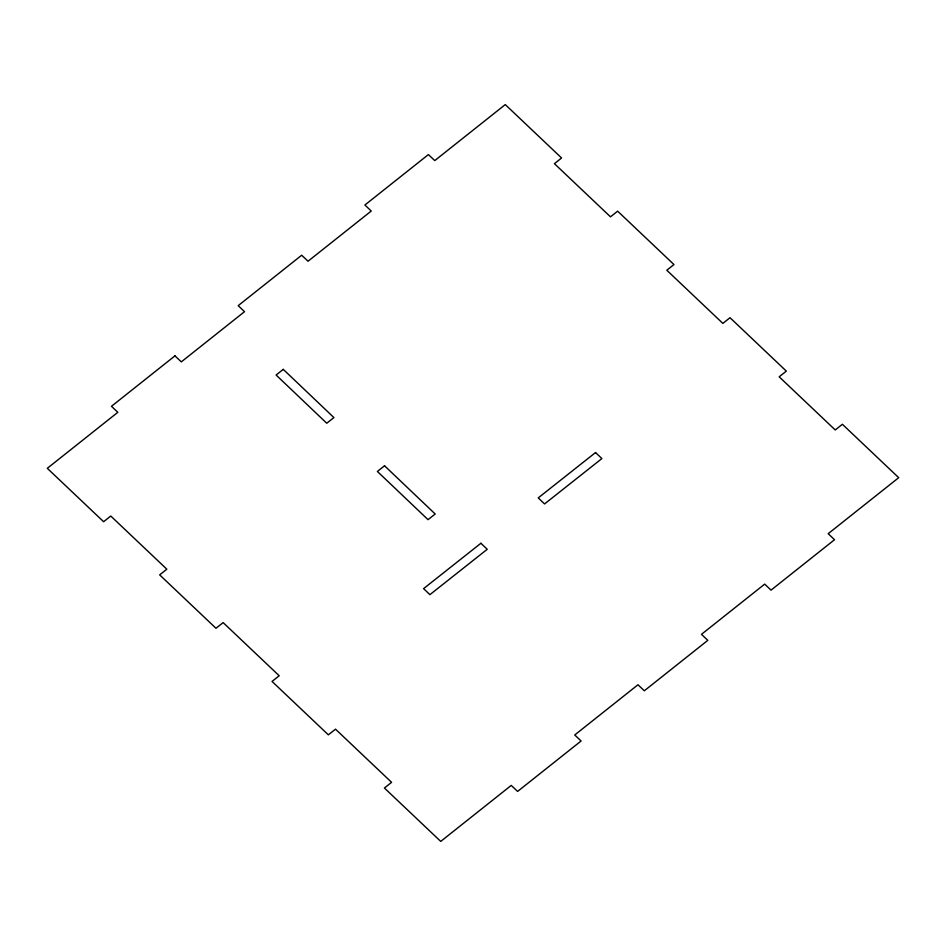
<?xml version="1.0" encoding="UTF-8"?>
<svg xmlns="http://www.w3.org/2000/svg" width="946" height="946" viewBox="0 0 946 946"><rect width="100%" height="100%" fill="white"/><g stroke="black" fill="none" stroke-linecap="round" stroke-linejoin="round"><path stroke-width="1.42" d="M174.963 355.862L111.474 406.295L117.812 412.314L47.3 468.317L103.611 521.719L110.765 516.031L166.827 569.196L159.673 574.884L215.984 628.286L223.138 622.598L279.2 675.763L272.046 681.451L328.357 734.841L335.511 729.165L391.573 782.33L384.419 788.018L440.73 841.408L511.242 785.405L517.592 791.424L581.092 740.99L574.742 734.971L637.971 684.762L644.309 690.781L707.809 640.347L701.471 634.328L764.687 584.12L771.037 590.138L834.526 539.705L828.188 533.686L898.7 477.683L842.389 424.281L835.235 429.969L779.173 376.804L786.327 371.116L730.016 317.714L722.862 323.402L666.8 270.237L673.954 264.549L617.643 211.159L610.489 216.835L554.427 163.67L561.581 157.982L505.27 104.592L434.758 160.595L428.408 154.576L364.908 205.01L371.258 211.029L308.029 261.238L301.691 255.219L238.191 305.653L244.529 311.672L181.313 361.88L174.963 355.862M283.268 369.366L276.102 375.03L326.748 423.24L333.903 417.576L283.268 369.366M384.549 465.787L377.383 471.451L428.03 519.661L435.195 513.997L384.549 465.787M480.911 543.264L423.583 588.625L429.91 594.656L487.237 549.295L480.911 543.264M595.554 452.543L538.227 497.903L544.565 503.934L601.881 458.574L595.554 452.543"/></g></svg>
